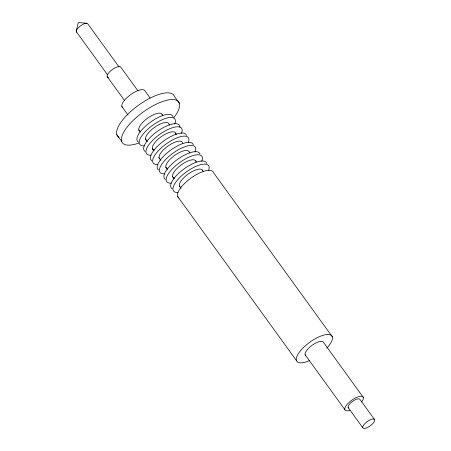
<?xml version="1.0" encoding="UTF-8"?>
<svg xmlns="http://www.w3.org/2000/svg" width="451" height="451" viewBox="0 0 451 451"><rect width="100%" height="100%" fill="white"/><g stroke="black" fill="none" stroke-linecap="round" stroke-linejoin="round"><path stroke-width="0.68" d="M76.298 30.877L78.288 22.55L86.739 23.249M179.38 103.324L174.537 96.638A34.772 12.656 -35.9 0 0 137.961 105.63A34.772 12.656 -35.9 0 0 118.855 137.29M332.331 336.807L213.503 172.671A21.654 7.881 -35.9 0 0 190.722 178.269A21.654 7.881 -35.9 0 0 178.827 197.983M150.115 97.997L145.188 91.187A14.043 5.113 -35.9 0 0 130.418 94.817A14.043 5.113 -35.9 0 0 122.7 107.603M162.022 114.441L162.845 115.58M169.001 124.087L169.824 125.22M175.574 133.158L176.392 134.297M189.121 151.88L189.944 153.013M195.689 160.951L196.512 162.084M202.262 170.027L203.491 171.73M363.326 397.427L323.609 342.557A11.145 4.053 -35.9 0 0 311.883 345.438A11.145 4.053 -35.9 0 0 305.761 355.585M138.023 90.944L120.992 67.419A8.338 3.033 -35.9 0 0 111.352 70.238A8.338 3.033 -35.9 0 0 108.556 77.442M374.691 419.785A7.21 2.627 -35.9 0 0 365 423.433A7.21 2.627 -35.9 0 0 366.438 427.965A7.21 2.627 -35.9 0 0 374.691 419.785L360.061 399.575A7.21 2.627 -35.9 0 0 352.479 401.441A7.21 2.627 -35.9 0 0 348.516 408.008M119.058 67.019L87.917 24.01A6.996 2.548 -35.9 0 0 80.56 25.82A6.996 2.548 -35.9 0 0 76.715 32.19M76.309 31.66L107.445 74.674M348.099 407.462L362.728 427.672M107.152 76.54L124.589 100.629M305.113 354.745L344.835 409.615M121.883 106.549L128.045 115.056M138.722 129.803L140.362 132.07M145.29 138.88L147.342 141.715M152.269 148.52L153.909 150.786M158.837 157.596L160.894 160.432M165.821 167.236L167.462 169.503M172.389 176.313L174.03 178.579M179.368 185.953L181.009 188.225M177.57 196.354L296.392 360.496M116.837 134.669L121.674 141.355M350.01 410.269A11.145 4.053 -35.9 0 1 345.968 405.894A11.145 4.053 -35.9 0 1 359.216 396.463A11.145 4.053 -35.9 0 1 361.527 402.072M309.786 360.445A21.654 7.881 -35.9 0 1 297.953 354.277A21.654 7.881 -35.9 0 1 324.991 334.789A21.654 7.881 -35.9 0 1 326.845 348.144M157.709 164.519A21.654 7.881 -35.9 0 1 166.43 143.739A21.654 7.881 -35.9 0 1 188.208 142.696M159.947 159.056A14.043 5.113 -35.9 0 1 168.663 145.56A14.043 5.113 -35.9 0 1 182.537 143.638M151.818 160.68A21.654 7.881 -35.9 0 1 163.719 140.966A21.654 7.881 -35.9 0 1 186.5 135.368M171.211 183.168A21.654 7.881 -35.9 0 1 179.932 162.388A21.654 7.881 -35.9 0 1 201.71 161.351M174.407 178.083A14.043 5.113 -35.9 0 1 180.186 165.658A14.043 5.113 -35.9 0 1 195.937 161.289M165.325 179.335A21.654 7.881 -35.9 0 1 177.22 159.615A21.654 7.881 -35.9 0 1 200.002 154.016M164.457 173.844A21.654 7.881 -35.9 0 1 173.184 153.064A21.654 7.881 -35.9 0 1 194.956 152.021M166.695 168.381A14.043 5.113 -35.9 0 1 174.413 155.595A14.043 5.113 -35.9 0 1 189.183 151.964M158.572 170.004A21.654 7.881 -35.9 0 1 170.472 150.29A21.654 7.881 -35.9 0 1 193.248 144.692M177.959 192.492A21.654 7.881 -35.9 0 1 186.686 171.718A21.654 7.881 -35.9 0 1 208.463 170.675M180.197 187.03A14.043 5.113 -35.9 0 1 187.915 174.244A14.043 5.113 -35.9 0 1 202.685 170.613M172.073 188.659A21.654 7.881 -35.9 0 1 183.974 168.945A21.654 7.881 -35.9 0 1 206.75 163.347M139.692 131.078A14.043 5.113 -35.9 0 1 147.404 118.292A14.043 5.113 -35.9 0 1 162.18 114.661M138.869 143.029A34.772 12.656 -35.9 0 1 124.837 130.311A34.772 12.656 -35.9 0 1 166.222 100.393A34.772 12.656 -35.9 0 1 173.753 117.812M150.955 155.189A21.654 7.881 -35.9 0 1 159.677 134.415A21.654 7.881 -35.9 0 1 181.454 133.372M154.152 150.104A14.043 5.113 -35.9 0 1 160.911 136.941A14.043 5.113 -35.9 0 1 175.783 134.313M145.07 151.356A21.654 7.881 -35.9 0 1 158.121 130.818A21.654 7.881 -35.9 0 1 179.915 127.165M144.202 145.865A21.654 7.881 -35.9 0 1 152.928 125.085A21.654 7.881 -35.9 0 1 174.706 124.042M146.44 140.402A14.043 5.113 -35.9 0 1 154.157 127.616A14.043 5.113 -35.9 0 1 168.928 123.986M138.316 142.031A21.654 7.881 -35.9 0 1 150.217 122.311A21.654 7.881 -35.9 0 1 172.998 116.713"/></g></svg>
